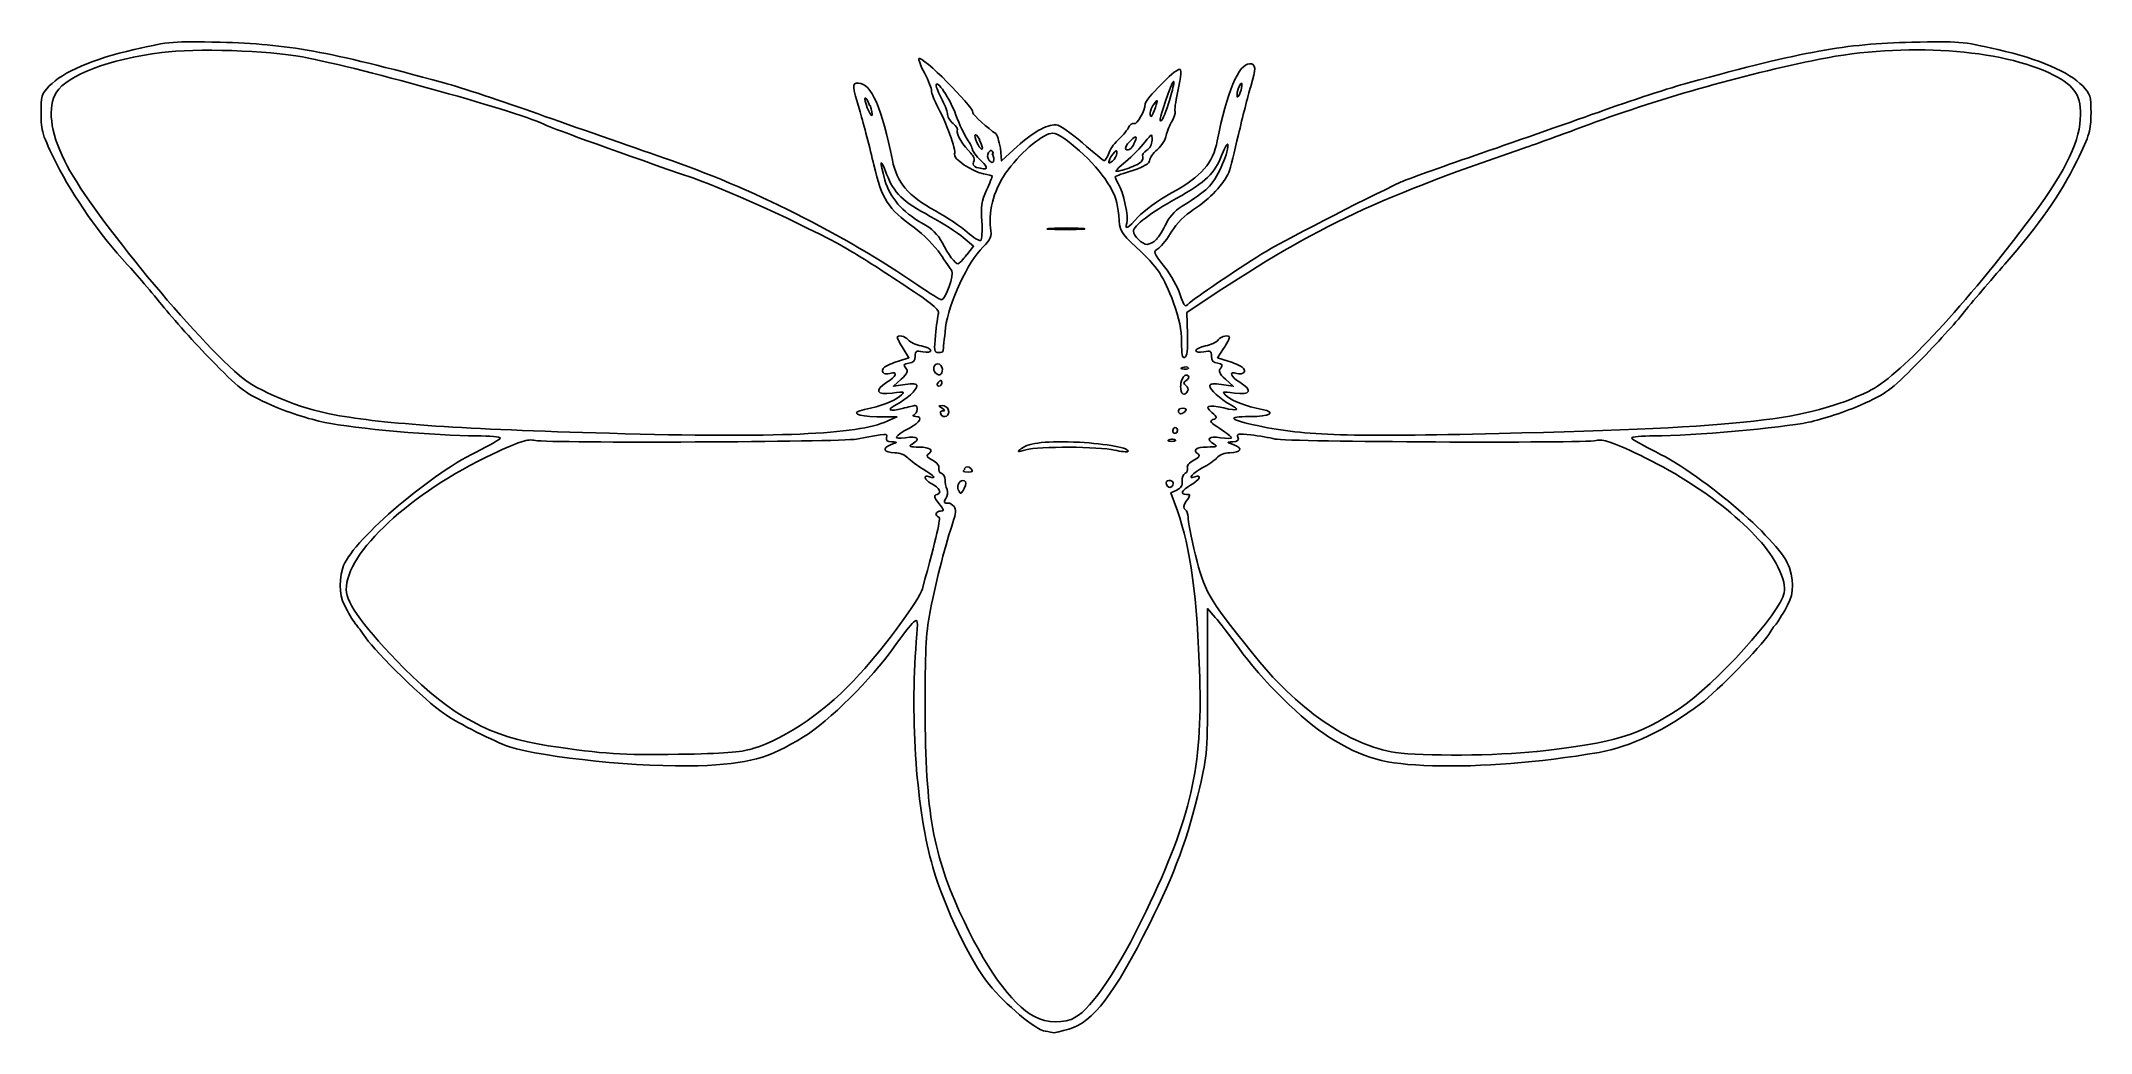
# Model space of a CAD drawing. Extents: x 0 to 9.92, y 0 to 4.8.
import ezdxf

# ---------------------------------------------------------------- set-up
doc = ezdxf.new("R2010")
doc.units = 0
doc.layers.add('Layer_1', color=7, linetype='CONTINUOUS')

msp = doc.modelspace()

# ---------------------------------------------------------------- linework, layer by layer
at = {"layer": 'Layer_1', "color": 7}
for points in [[(5.810797, 4.580814)], [(5.393055, 4.476641)], [(4.550003, 4.21953)], [(4.887468, 3.891797)], [(4.339389, 3.142844)], [(5.504117, 3.00851)], [(5.477216, 2.914286)]]:
    msp.add_lwpolyline(points, close=True, dxfattribs=at)
for points in [[(4.01298, 4.486902), (4.010145, 4.486846)], [(5.460463, 4.510118), (5.460746, 4.51009)], [(4.540847, 4.320877), (4.542548, 4.320905)], [(4.642611, 4.280662), (4.64828, 4.218725), (4.723965, 4.287777)], [(5.28925, 4.297661), (5.286416, 4.297661)], [(4.603011, 4.25502), (4.60868, 4.254963)], [(5.205827, 4.255652), (5.206252, 4.255737)], [(5.300787, 4.199517), (5.303055, 4.199687)], [(4.479789, 3.763685), (4.512671, 3.805326), (4.463348, 3.848016)], [(5.396882, 3.838151), (5.397449, 3.838151)], [(4.478939, 3.763458), (4.479789, 3.763685)], [(5.59508, 3.518857), (5.545191, 3.485663), (5.548025, 3.379534)], [(4.149751, 3.249823), (4.200491, 3.266264), (4.172145, 3.310371)], [(5.722583, 3.310496), (5.694236, 3.266389), (5.744976, 3.249948)], [(4.330885, 3.192138), (4.32805, 3.19211)], [(5.52342, 3.218841), (5.526255, 3.219039)], [(4.162791, 3.162686), (4.124806, 3.12799), (4.182066, 3.136494)], [(5.514491, 3.128926), (5.515455, 3.12867)], [(5.712661, 3.13659), (5.769921, 3.128086), (5.731654, 3.162811)], [(4.095326, 2.958929), (4.142381, 2.979338), (4.044869, 2.980447)], [(4.352542, 2.99462), (4.354894, 2.994903)], [(4.743524, 2.826835), (4.744942, 2.826781)], [(5.460208, 2.869496), (5.463043, 2.869697)], [(4.472249, 2.728787), (4.46828, 2.728787)], [(4.441521, 2.626088), (4.43897, 2.625889)], [(5.447282, 2.652393), (5.447282, 2.652252)], [(5.499213, 2.525121), (5.468315, 2.613193), (5.496661, 2.625949)], [(5.682416, 2.009813), (5.644998, 2.052588), (5.645225, 1.700686)], [(3.441997, 1.374226), (3.445455, 1.374731)], [(7.237899, 1.361402), (7.24252, 1.361408)], [(4.859688, 0.00753), (4.86068, 0.006892)], [(5.006523, 0.074788), (5.00468, 0.07481)]]:
    msp.add_lwpolyline(points, dxfattribs=at)
for points in [[(0.450198, 4.757103), (0.624529, 4.797015), (0.64097, 4.798404), (0.866835, 4.792508)], [(1.265868, 4.721713), (1.102309, 4.752724), (0.743131, 4.764176), (0.58422, 4.74354)], [(0.866835, 4.792508), (1.196929, 4.784004), (1.379594, 4.750811), (1.948847, 4.596322)], [(7.971732, 4.596555), (8.541723, 4.751185), (8.723707, 4.784152), (9.053688, 4.792684)], [(9.739162, 4.634117), (9.487446, 4.761166), (9.016498, 4.792942), (8.606806, 4.710425)], [(9.053688, 4.792684), (9.280176, 4.798637), (9.29605, 4.797219), (9.470381, 4.757052)], [(0.040252, 4.581015), (0.105449, 4.648962), (0.250866, 4.711494), (0.450198, 4.757103)], [(0.58422, 4.74354), (0.330803, 4.710403), (0.127077, 4.633187), (0.075203, 4.5505)], [(2.446157, 4.390394), (2.336173, 4.448362), (1.563364, 4.665298), (1.265868, 4.721713)], [(4.276375, 4.642108), (4.256532, 4.678108), (4.245477, 4.710252), (4.248028, 4.713484)], [(4.248028, 4.713484), (4.262202, 4.730208), (4.50995, 4.484955), (4.50995, 4.451478)], [(5.69228, 4.316208), (5.737635, 4.549783), (5.795745, 4.688703), (5.849036, 4.688703)], [(5.849036, 4.688703), (5.879934, 4.688703), (5.881351, 4.665459), (5.854706, 4.579144)], [(8.606806, 4.710425), (8.23337, 4.635251), (7.80188, 4.512085), (7.459398, 4.382942)], [(9.470381, 4.757052), (9.669657, 4.711216), (9.815783, 4.648627), (9.880328, 4.581219)], [(0, 4.447418), (0, 4.530757), (0.002835, 4.542663), (0.040252, 4.581015)], [(1.948847, 4.596322), (2.030202, 4.574212), (2.235713, 4.506578), (2.405849, 4.445916)], [(3.963997, 4.455245), (3.924879, 4.586517), (3.924595, 4.594426), (3.955493, 4.594426)], [(3.955493, 4.594426), (4.017855, 4.594426), (4.07143, 4.47248), (4.119902, 4.221928)], [(4.30954, 4.557238), (4.30954, 4.567726), (4.295367, 4.606108), (4.276375, 4.642108)], [(4.332302, 4.584632), (4.332047, 4.575561), (4.343641, 4.546705), (4.357814, 4.520371)], [(4.427546, 4.440207), (4.3992, 4.518642), (4.333153, 4.618024), (4.332302, 4.584632)], [(5.343052, 4.494734), (5.343052, 4.515711), (5.485918, 4.660731), (5.507745, 4.661582)], [(5.460746, 4.51009), (5.492494, 4.614858), (5.489093, 4.638386), (5.455077, 4.544587)], [(5.507745, 4.661582), (5.521918, 4.662137), (5.519083, 4.639755), (5.499241, 4.548111)], [(5.799458, 4.580814), (5.793789, 4.569759), (5.78812, 4.551674), (5.78812, 4.540505)], [(5.854706, 4.579144), (5.840532, 4.532231), (5.813603, 4.427292), (5.795178, 4.345966)], [(5.810797, 4.580814), (5.810797, 4.598672), (5.809351, 4.598672), (5.799458, 4.580814)], [(5.799458, 4.540505), (5.805128, 4.551561), (5.810797, 4.569646), (5.810797, 4.580814)], [(7.534885, 4.453405), (7.693909, 4.510098), (7.890406, 4.574501), (7.971732, 4.596555)], [(9.868706, 4.419818), (9.874375, 4.534366), (9.846028, 4.579238), (9.739162, 4.634117)], [(9.880328, 4.581219), (9.916894, 4.54298), (9.92058, 4.530819), (9.92058, 4.448813)], [(0.075203, 4.5505), (0.030132, 4.479039), (0.044306, 4.359842), (0.114605, 4.217693)], [(4.010145, 4.486846), (3.987468, 4.540335), (3.978397, 4.530981), (3.998806, 4.47494)], [(3.998806, 4.47494), (4.00731, 4.451129), (4.018649, 4.434915), (4.021483, 4.438742)], [(4.021483, 4.438742), (4.024318, 4.442427), (4.020775, 4.464253), (4.01298, 4.486902)], [(4.335052, 4.488952), (4.320879, 4.515881), (4.30954, 4.54658), (4.30954, 4.557238)], [(4.421225, 4.252174), (4.429729, 4.271733), (4.380123, 4.405953), (4.335052, 4.488952)], [(4.357814, 4.520371), (4.371987, 4.494009), (4.386161, 4.461552), (4.386161, 4.448116)], [(5.289477, 4.399802), (5.30365, 4.391015), (5.343052, 4.461371), (5.343052, 4.494734)], [(5.387386, 4.494216), (5.376047, 4.480042), (5.367543, 4.460228), (5.367543, 4.450562)], [(5.367543, 4.450562), (5.367543, 4.420486), (5.376047, 4.431003), (5.393055, 4.476641)], [(5.393055, 4.476641), (5.404394, 4.516609), (5.404394, 4.518112), (5.387386, 4.494216)], [(5.455077, 4.544587), (5.416243, 4.43466), (5.408872, 4.405179), (5.421628, 4.413031)], [(5.421628, 4.413031), (5.427298, 4.417), (5.44714, 4.460823), (5.460463, 4.510118)], [(5.499241, 4.548111), (5.490737, 4.503947), (5.485068, 4.462845), (5.487902, 4.456807)], [(5.78812, 4.540505), (5.78812, 4.522647), (5.789565, 4.522647), (5.799458, 4.540505)], [(0.076535, 4.203015), (0.005953, 4.344124), (0, 4.363031), (0, 4.447418)], [(2.405849, 4.445916), (2.575928, 4.385255), (2.851087, 4.289047), (3.017395, 4.232155)], [(3.153713, 4.135899), (2.838557, 4.244863), (2.472378, 4.376589), (2.446157, 4.390394)], [(4.030894, 4.19888), (4.011052, 4.279667), (3.981855, 4.395037), (3.963997, 4.455245)], [(4.386161, 4.448116), (4.386161, 4.434793), (4.397499, 4.412909), (4.414507, 4.399672)], [(4.414507, 4.399672), (4.42868, 4.386632), (4.440019, 4.370532), (4.43435, 4.36438)], [(4.481688, 4.323391), (4.47035, 4.34295), (4.443987, 4.39559), (4.427546, 4.440207)], [(4.50995, 4.451478), (4.50995, 4.440989), (4.584784, 4.37293), (4.619934, 4.351131)], [(4.723965, 4.287777), (4.800501, 4.357651), (4.863713, 4.392999), (4.912753, 4.392999)], [(4.912753, 4.392999), (4.926926, 4.392999), (4.984753, 4.353682), (5.039745, 4.305635)], [(5.215209, 4.323153), (5.229383, 4.335909), (5.25206, 4.360117), (5.261131, 4.376841)], [(5.261131, 4.376841), (5.269635, 4.393566), (5.283808, 4.403771), (5.289477, 4.399802)], [(5.473729, 4.411169), (5.462391, 4.392177), (5.448217, 4.360939), (5.445383, 4.341862)], [(5.487902, 4.456807), (5.490737, 4.450571), (5.485068, 4.430161), (5.473729, 4.411169)], [(6.938816, 4.244917), (7.107761, 4.302914), (7.375946, 4.396712), (7.534885, 4.453405)], [(7.459398, 4.382942), (7.370674, 4.349493), (7.240847, 4.302409), (7.170378, 4.278343)], [(9.606784, 3.913388), (9.786217, 4.149854), (9.861902, 4.296278), (9.868706, 4.419818)], [(9.92058, 4.448813), (9.92058, 4.36743), (9.91491, 4.344555), (9.851698, 4.217846)], [(4.43435, 4.36438), (4.425846, 4.351341), (4.465247, 4.288383), (4.49898, 4.256522)], [(4.5072, 4.274579), (4.5072, 4.281665), (4.495861, 4.303719), (4.481688, 4.323391)], [(4.550003, 4.21953), (4.524491, 4.242491), (4.5072, 4.26735), (4.5072, 4.274579)], [(4.519871, 4.341315), (4.519162, 4.318071), (4.548217, 4.267416), (4.55502, 4.276033)], [(4.542548, 4.320905), (4.531209, 4.341882), (4.519871, 4.350981), (4.519871, 4.341315)], [(4.55502, 4.276033), (4.557855, 4.279718), (4.552186, 4.299844), (4.540847, 4.320877)], [(4.60868, 4.254963), (4.600176, 4.274239), (4.597342, 4.274522), (4.586003, 4.258365)], [(4.619934, 4.351131), (4.628438, 4.346596), (4.634107, 4.314734), (4.642611, 4.280662)], [(4.89634, 4.352611), (4.852687, 4.352611), (4.749222, 4.26828), (4.679773, 4.175587)], [(5.161663, 4.113083), (5.105537, 4.205663), (4.942545, 4.352611), (4.89634, 4.352611)], [(5.039745, 4.305635), (5.09502, 4.257588), (5.142643, 4.218271), (5.146044, 4.218271)], [(5.168721, 4.259062), (5.177225, 4.281456), (5.199619, 4.310369), (5.215209, 4.323153)], [(5.206252, 4.255737), (5.206252, 4.272461), (5.203417, 4.271611), (5.186409, 4.250635)], [(5.275077, 4.318638), (5.246731, 4.292559), (5.239928, 4.271583), (5.260904, 4.271583)], [(5.342457, 4.308595), (5.322614, 4.284783), (5.281228, 4.241924), (5.248063, 4.213832)], [(5.260904, 4.271583), (5.266573, 4.271583), (5.280746, 4.283488), (5.28925, 4.297661)], [(5.286416, 4.297661), (5.309093, 4.337658), (5.300589, 4.345482), (5.275077, 4.318638)], [(5.331402, 4.237076), (5.325732, 4.247565), (5.337071, 4.262305), (5.351244, 4.270157)], [(5.376756, 4.318232), (5.376756, 4.352135), (5.376614, 4.352106), (5.342457, 4.308595)], [(5.351244, 4.270157), (5.365417, 4.278094), (5.376756, 4.298503), (5.376756, 4.318232)], [(5.403146, 4.273972), (5.380469, 4.255547), (5.364595, 4.231226), (5.364595, 4.219575)], [(5.445383, 4.341862), (5.443767, 4.322586), (5.422706, 4.292199), (5.403146, 4.273972)], [(5.471178, 4.063386), (5.618863, 4.1463), (5.670737, 4.205686), (5.69228, 4.316208)], [(7.170378, 4.278343), (6.428126, 4.02382), (6.155376, 3.892327), (5.59508, 3.518857)], [(5.646614, 4.087855), (5.68885, 4.12754), (5.744976, 4.248012), (5.743276, 4.295635)], [(5.743276, 4.295635), (5.742907, 4.30839), (5.731937, 4.286847), (5.714929, 4.248239)], [(5.795178, 4.345966), (5.775335, 4.264669), (5.755776, 4.182152), (5.748406, 4.16265)], [(0.417742, 3.717282), (0.287348, 3.857937), (0.154403, 4.047419), (0.076535, 4.203015)], [(0.114605, 4.217693), (0.226857, 3.989901), (0.706932, 3.401049), (0.960803, 3.17972)], [(3.017395, 4.232155), (3.428901, 4.091359), (3.887887, 3.86127), (4.243776, 3.617358)], [(4.225635, 3.895493), (4.096091, 3.990114), (4.070296, 4.030082), (4.030894, 4.19888)], [(4.092293, 4.154129), (4.059694, 4.238431), (4.055726, 4.223181), (4.083789, 4.125783)], [(4.119902, 4.221928), (4.14258, 4.113333), (4.194737, 4.049978), (4.328532, 3.976533)], [(4.560973, 4.156448), (4.500879, 4.168637), (4.412438, 4.229015), (4.421225, 4.252174)], [(4.49898, 4.256522), (4.510318, 4.244333), (4.521657, 4.225341), (4.513153, 4.214002)], [(4.513153, 4.214002), (4.507483, 4.200963), (4.514287, 4.191042), (4.527326, 4.187073)], [(4.527326, 4.187073), (4.584019, 4.172617), (4.588554, 4.179703), (4.550003, 4.21953)], [(4.586003, 4.258365), (4.577499, 4.246176), (4.580334, 4.232002), (4.588838, 4.220324)], [(4.679773, 4.175587), (4.615143, 4.089868), (4.583962, 3.984192), (4.595584, 3.894475)], [(4.588838, 4.220324), (4.60868, 4.197646), (4.619735, 4.22074), (4.603011, 4.25502)], [(5.146044, 4.218271), (5.148879, 4.218271), (5.160217, 4.236697), (5.168721, 4.259062)], [(5.186409, 4.250635), (5.160898, 4.216477), (5.160898, 4.196549), (5.185984, 4.217838)], [(5.185984, 4.217838), (5.197323, 4.227192), (5.205827, 4.2442), (5.205827, 4.255652)], [(5.248063, 4.213832), (5.19222, 4.165983), (5.190803, 4.163319), (5.225386, 4.172021)], [(5.284091, 4.172719), (5.239871, 4.158545), (5.201603, 4.145506), (5.199052, 4.143578)], [(5.225386, 4.172021), (5.248063, 4.177407), (5.280661, 4.189596), (5.300787, 4.199517)], [(5.364595, 4.219575), (5.364595, 4.205402), (5.336249, 4.189812), (5.284091, 4.172719)], [(5.303055, 4.199687), (5.325732, 4.210743), (5.336787, 4.225483), (5.331402, 4.237076)], [(5.714929, 4.248239), (5.67978, 4.156992), (5.639244, 4.118186), (5.49411, 4.037058)], [(6.582643, 4.116593), (6.610989, 4.129065), (6.770013, 4.18692), (6.938816, 4.244917)], [(9.851698, 4.217846), (9.771477, 4.05372), (9.672548, 3.911945), (9.503178, 3.718688)], [(3.927175, 3.777595), (3.76645, 3.874369), (3.343578, 4.070255), (3.153713, 4.135899)], [(4.083789, 4.125783), (4.109301, 4.039354), (4.167128, 3.971918), (4.261238, 3.918995)], [(4.303757, 3.950006), (4.169112, 4.02246), (4.127443, 4.062938), (4.092293, 4.154129)], [(4.55332, 3.926671), (4.54765, 3.994703), (4.552243, 4.024863), (4.575997, 4.076397)], [(4.604343, 4.144259), (4.604343, 4.146028), (4.584501, 4.151345), (4.560973, 4.156448)], [(4.575997, 4.076397), (4.59017, 4.111887), (4.604343, 4.142416), (4.604343, 4.144259)], [(5.215238, 3.95491), (5.209569, 4.015713), (5.201065, 4.052195), (5.161663, 4.113083)], [(5.199052, 4.143578), (5.196217, 4.141648), (5.204721, 4.126004), (5.213225, 4.108712)], [(5.213225, 4.108712), (5.238737, 4.069452), (5.264816, 3.944104), (5.254328, 3.916467)], [(5.538331, 4.009675), (5.573764, 4.030085), (5.62252, 4.065178), (5.646614, 4.087855)], [(5.748406, 4.16265), (5.725729, 4.10899), (5.655997, 4.033107), (5.578044, 3.983557)], [(5.908535, 3.768691), (5.994992, 3.822521), (6.397569, 4.0303), (6.582643, 4.116593)], [(4.328532, 3.976533), (4.384375, 3.945834), (4.453824, 3.89943), (4.482737, 3.873408)], [(5.49411, 4.037058), (5.371654, 3.968488), (5.286331, 3.90332), (5.286331, 3.87812)], [(5.30932, 3.947166), (5.334831, 3.975512), (5.407965, 4.027755), (5.471178, 4.063386)], [(5.445921, 3.917209), (5.465764, 3.955109), (5.494394, 3.984475), (5.538331, 4.009675)], [(5.578044, 3.983557), (5.534957, 3.956061), (5.495272, 3.916007), (5.472595, 3.87774)], [(4.351776, 3.768813), (4.326265, 3.80521), (4.271272, 3.862243), (4.225635, 3.895493)], [(4.261238, 3.918995), (4.313112, 3.889855), (4.340891, 3.862841), (4.361017, 3.822901)], [(4.463348, 3.848016), (4.435002, 3.871543), (4.364419, 3.917408), (4.303757, 3.950006)], [(4.482737, 3.873408), (4.511083, 3.84733), (4.540847, 3.829528), (4.54765, 3.83378)], [(4.54765, 3.83378), (4.55332, 3.837749), (4.556154, 3.879815), (4.55332, 3.926671)], [(4.595584, 3.894475), (4.601254, 3.85102), (4.596406, 3.838633), (4.558167, 3.801499)], [(4.957483, 3.886694), (4.876129, 3.88672), (4.844665, 3.888945), (4.887468, 3.891797)], [(4.887468, 3.891851), (4.930271, 3.894583), (4.996602, 3.894583), (5.035436, 3.891797)], [(5.035436, 3.891797), (5.073987, 3.889067), (5.038271, 3.886694), (4.957483, 3.886694)], [(5.29971, 3.801754), (5.223458, 3.873527), (5.220624, 3.878431), (5.215238, 3.95491)], [(5.254328, 3.916467), (5.242989, 3.882281), (5.259997, 3.892939), (5.30932, 3.947166)], [(5.286331, 3.87812), (5.286331, 3.854875), (5.32885, 3.814623), (5.353512, 3.814623)], [(5.397449, 3.838151), (5.408787, 3.85119), (5.430614, 3.886652), (5.445921, 3.917209)], [(5.472595, 3.87774), (5.452753, 3.843922), (5.424123, 3.807582), (5.409099, 3.796981)], [(8.843783, 3.103198), (8.985515, 3.170294), (9.279978, 3.483106), (9.606784, 3.913388)], [(4.180025, 3.615793), (4.085348, 3.678098), (3.971679, 3.750921), (3.927175, 3.777595)], [(4.361017, 3.822901), (4.389364, 3.765187), (4.424513, 3.719776), (4.43812, 3.721052)], [(4.558167, 3.801499), (4.485883, 3.731625), (4.392624, 3.530167), (4.377317, 3.411755)], [(5.480277, 3.532264), (5.433789, 3.660079), (5.404876, 3.70291), (5.29971, 3.801754)], [(5.353512, 3.814623), (5.36485, 3.814623), (5.385543, 3.825112), (5.396882, 3.838151)], [(5.409099, 3.796981), (5.380753, 3.777989), (5.380753, 3.776571), (5.437446, 3.705648)], [(0.596608, 3.50766), (0.537931, 3.580057), (0.457427, 3.674394), (0.417742, 3.717282)], [(4.407335, 3.686665), (4.401666, 3.695452), (4.375587, 3.732388), (4.351776, 3.768813)], [(4.358013, 3.546095), (4.377855, 3.546188), (4.420375, 3.669884), (4.407335, 3.686665)], [(4.43812, 3.721052), (4.443789, 3.721469), (4.460797, 3.740611), (4.478939, 3.763458)], [(5.437446, 3.705648), (5.468343, 3.666048), (5.501509, 3.605274), (5.513131, 3.570606)], [(5.557351, 3.531119), (5.580028, 3.552096), (5.781855, 3.689916), (5.908535, 3.768691)], [(9.503178, 3.718688), (9.43628, 3.642322), (9.344154, 3.533557), (9.298233, 3.476921)], [(4.343301, 3.480609), (4.34897, 3.497617), (4.312403, 3.528089), (4.180025, 3.615793)], [(4.243776, 3.617358), (4.301036, 3.578126), (4.352343, 3.546066), (4.358013, 3.546095)], [(0.842655, 3.235902), (0.76612, 3.312976), (0.655569, 3.435291), (0.596608, 3.50766)], [(4.329128, 3.374678), (4.331962, 3.420883), (4.340466, 3.468561), (4.343301, 3.480609)], [(5.519679, 3.343023), (5.519679, 3.39949), (5.50834, 3.45743), (5.480277, 3.532264)], [(5.513131, 3.570606), (5.532973, 3.51054), (5.535808, 3.508669), (5.557351, 3.531119)], [(9.298233, 3.476921), (9.252312, 3.420285), (9.152816, 3.311434), (9.076847, 3.235012)], [(4.143798, 3.362954), (4.143798, 3.379111), (4.180932, 3.371458), (4.197373, 3.351899)], [(4.343301, 3.290659), (4.323458, 3.290659), (4.320624, 3.302848), (4.329128, 3.374678)], [(4.377317, 3.411755), (4.371647, 3.356309), (4.365978, 3.306391), (4.365978, 3.300864)], [(5.548025, 3.379534), (5.549613, 3.304671), (5.546438, 3.271675), (5.533852, 3.267509)], [(5.697354, 3.352023), (5.711528, 3.371583), (5.750929, 3.37952), (5.750929, 3.363079)], [(4.172145, 3.310371), (4.157972, 3.334466), (4.143798, 3.358277), (4.143798, 3.362954)], [(4.197373, 3.351899), (4.205877, 3.341127), (4.234224, 3.328371), (4.259735, 3.323354)], [(4.267389, 3.294724), (4.234791, 3.301244), (4.229405, 3.298126), (4.230539, 3.272897)], [(4.259735, 3.323354), (4.285247, 3.318818), (4.305373, 3.30833), (4.305373, 3.30096)], [(4.305373, 3.30096), (4.305373, 3.293307), (4.2912, 3.290472), (4.267389, 3.294724)], [(4.365978, 3.300864), (4.365751, 3.295195), (4.357474, 3.290659), (4.343301, 3.290659)], [(5.533852, 3.267509), (5.522513, 3.263257), (5.519679, 3.283666), (5.519679, 3.343023)], [(5.589354, 3.301085), (5.589354, 3.308455), (5.612031, 3.318376), (5.634992, 3.323479)], [(5.627055, 3.294849), (5.604378, 3.290597), (5.589354, 3.293083), (5.589354, 3.301085)], [(5.663906, 3.273022), (5.664756, 3.29825), (5.658236, 3.301368), (5.627055, 3.294849)], [(5.634992, 3.323479), (5.660504, 3.328014), (5.688, 3.34077), (5.697354, 3.352023)], [(5.750929, 3.363079), (5.750929, 3.358543), (5.739591, 3.334732), (5.722583, 3.310496)], [(1.111946, 3.037874), (0.992041, 3.091279), (0.970781, 3.106727), (0.842655, 3.235902)], [(0.960803, 3.17972), (1.046976, 3.104601), (1.249824, 3.020781), (1.420583, 2.989855)], [(4.107798, 3.190296), (4.076901, 3.180374), (4.059609, 3.201351), (4.082287, 3.220371)], [(4.082287, 3.220371), (4.090791, 3.227458), (4.121688, 3.240781), (4.149751, 3.249823)], [(4.093625, 3.147464), (4.138696, 3.173826), (4.148617, 3.202995), (4.107798, 3.190296)], [(4.185468, 3.216091), (4.196806, 3.201067), (4.193972, 3.190012), (4.162791, 3.162686)], [(4.199641, 3.239052), (4.174129, 3.23565), (4.171294, 3.231115), (4.185468, 3.216091)], [(4.230539, 3.272897), (4.231247, 3.252204), (4.222035, 3.242198), (4.199641, 3.239052)], [(4.32805, 3.19211), (4.313877, 3.208551), (4.319546, 3.236926), (4.339389, 3.236926)], [(4.362066, 3.209996), (4.362066, 3.183351), (4.347893, 3.175045), (4.330885, 3.192138)], [(4.339389, 3.236926), (4.350728, 3.236926), (4.362066, 3.22502), (4.362066, 3.209996)], [(5.531924, 3.210903), (5.517751, 3.211538), (5.512082, 3.214589), (5.52342, 3.218841)], [(5.515455, 3.12867), (5.515455, 3.167732), (5.538132, 3.194179), (5.552872, 3.177115)], [(5.526255, 3.219039), (5.534759, 3.222724), (5.548932, 3.222441), (5.551767, 3.21799)], [(5.551767, 3.21799), (5.557436, 3.213455), (5.548932, 3.210337), (5.531924, 3.210903)], [(5.552872, 3.177115), (5.558542, 3.172012), (5.552787, 3.162658), (5.541534, 3.155855)], [(5.694803, 3.239176), (5.672126, 3.242294), (5.663906, 3.252216), (5.663906, 3.273022)], [(5.708976, 3.216216), (5.720315, 3.231239), (5.71748, 3.235775), (5.694803, 3.239176)], [(5.731654, 3.162811), (5.700756, 3.190023), (5.696504, 3.201475), (5.708976, 3.216216)], [(5.744976, 3.249948), (5.773323, 3.240877), (5.80337, 3.227554), (5.812441, 3.220496)], [(5.786929, 3.19042), (5.746677, 3.203176), (5.756031, 3.173979), (5.801102, 3.147589)], [(5.812441, 3.220496), (5.837953, 3.201787), (5.81811, 3.180726), (5.786929, 3.19042)], [(9.076847, 3.235012), (8.949855, 3.106971), (8.928595, 3.091466), (8.808406, 3.037948)], [(3.984491, 3.01554), (4.064712, 3.032264), (4.127357, 3.05548), (4.15457, 3.078809)], [(4.119137, 3.094683), (4.042602, 3.084478), (4.031263, 3.109707), (4.093625, 3.147464)], [(4.15457, 3.078809), (4.182917, 3.102903), (4.182917, 3.102903), (4.119137, 3.094683)], [(4.239043, 3.130825), (4.239043, 3.111833), (4.187452, 3.064324), (4.140397, 3.039634)], [(4.182066, 3.136494), (4.21835, 3.142163), (4.239043, 3.139896), (4.239043, 3.130825)], [(4.345058, 3.129237), (4.336554, 3.129237), (4.33372, 3.135474), (4.339389, 3.142844)], [(4.339389, 3.142844), (4.345058, 3.150214), (4.350728, 3.15645), (4.353562, 3.15645)], [(4.359231, 3.142844), (4.359231, 3.135474), (4.353562, 3.129237), (4.345058, 3.129237)], [(4.353562, 3.15645), (4.356397, 3.15645), (4.359231, 3.150214), (4.359231, 3.142844)], [(5.548791, 3.104548), (5.534617, 3.077052), (5.514491, 3.089241), (5.514491, 3.128926)], [(5.541534, 3.155855), (5.527361, 3.145083), (5.527361, 3.141398), (5.540287, 3.131477)], [(5.540287, 3.131477), (5.548791, 3.124957), (5.55446, 3.112768), (5.548791, 3.104548)], [(5.655685, 3.130921), (5.655685, 3.139992), (5.678362, 3.141693), (5.712661, 3.13659)], [(5.754331, 3.039702), (5.707276, 3.064647), (5.655685, 3.112014), (5.655685, 3.130921)], [(5.775591, 3.094808), (5.712661, 3.103312), (5.712378, 3.102745), (5.740157, 3.078934)], [(5.740157, 3.078934), (5.768504, 3.05569), (5.829732, 3.032304), (5.910236, 3.015664)], [(5.801102, 3.147589), (5.865165, 3.109661), (5.85411, 3.08449), (5.775591, 3.094808)], [(7.056142, 2.899586), (8.259024, 2.928726), (8.544387, 2.961353), (8.843783, 3.103198)], [(1.373868, 2.95292), (1.297899, 2.96851), (1.187065, 3.004425), (1.111946, 3.037874)], [(1.420583, 2.989855), (1.668331, 2.944983), (2.035389, 2.920293), (2.75125, 2.90045)], [(4.044869, 2.980447), (3.947357, 2.981552), (3.913909, 3.000856), (3.984491, 3.01554)], [(4.140397, 3.039634), (4.08909, 3.012989), (4.103546, 3.002812), (4.168743, 3.020359)], [(4.168743, 3.020359), (4.19709, 3.028012), (4.224869, 3.034532), (4.230539, 3.034815)], [(4.233373, 2.982374), (4.269373, 2.980824), (4.25605, 2.953858), (4.202476, 2.925937)], [(4.224869, 2.990028), (4.216365, 2.986343), (4.2192, 2.982941), (4.233373, 2.982374)], [(4.230539, 3.034815), (4.244712, 3.034934), (4.241877, 2.997256), (4.224869, 2.990028)], [(4.360564, 3.021549), (4.340721, 3.032604), (4.340721, 3.034589), (4.36218, 3.034589)], [(4.354894, 2.994903), (4.349225, 3.002274), (4.354526, 3.00851), (4.363398, 3.00851)], [(4.390526, 3.01588), (4.401865, 2.985181), (4.367849, 2.966642), (4.352542, 2.99462)], [(4.363398, 3.00851), (4.374737, 3.008657), (4.374737, 3.012195), (4.360564, 3.021549)], [(4.36218, 3.034589), (4.373518, 3.034693), (4.387691, 3.026652), (4.390526, 3.01588)], [(5.504117, 3.00851), (5.504117, 3.01588), (5.51262, 3.022116), (5.526794, 3.022116)], [(5.515455, 2.994903), (5.509786, 2.994903), (5.504117, 3.00114), (5.504117, 3.00851)], [(5.538132, 3.00851), (5.532463, 3.00114), (5.523959, 2.994903), (5.515455, 2.994903)], [(5.526794, 3.022116), (5.538132, 3.022116), (5.546636, 3.01588), (5.538132, 3.00851)], [(5.665606, 3.000868), (5.628472, 3.032842), (5.645764, 3.040099), (5.723433, 3.022978)], [(5.671276, 2.966994), (5.693953, 2.974364), (5.693953, 2.977482), (5.665606, 3.000868)], [(5.723433, 3.022978), (5.794299, 3.007104), (5.805071, 3.012773), (5.754331, 3.039702)], [(5.849858, 2.981252), (5.734488, 2.980781), (5.748094, 2.966795), (5.893512, 2.935983)], [(5.910236, 3.015664), (5.980819, 3.001208), (5.947087, 2.981649), (5.849858, 2.981252)], [(8.808406, 3.037948), (8.736406, 3.005973), (8.621603, 2.968102), (8.553288, 2.953787)], [(2.107106, 2.887751), (1.915767, 2.88825), (1.515713, 2.923808), (1.373868, 2.95292)], [(2.105972, 2.809798), (2.170035, 2.841348), (2.223043, 2.871707), (2.223609, 2.877263)], [(2.223609, 2.877263), (2.224176, 2.882932), (2.171735, 2.887468), (2.107106, 2.887751)], [(2.75125, 2.90045), (3.565332, 2.877773), (3.947896, 2.894498), (4.095326, 2.958929)], [(4.091584, 2.879774), (4.100088, 2.900467), (4.097254, 2.900467), (3.945883, 2.872404)], [(4.117096, 2.859081), (4.094419, 2.859827), (4.08875, 2.866168), (4.091584, 2.879774)], [(4.202476, 2.925937), (4.12594, 2.884919), (4.120271, 2.869159), (4.182633, 2.878966)], [(4.182633, 2.878966), (4.242161, 2.888037), (4.258602, 2.87273), (4.216082, 2.847955)], [(5.477216, 2.914286), (5.477216, 2.921656), (5.482885, 2.927892), (5.488554, 2.927892)], [(5.488554, 2.90068), (5.48005, 2.90068), (5.477216, 2.906916), (5.477216, 2.914286)], [(5.488554, 2.927892), (5.497058, 2.927892), (5.499893, 2.921656), (5.499893, 2.914286)], [(5.499893, 2.914286), (5.499893, 2.906916), (5.494224, 2.90068), (5.488554, 2.90068)], [(5.676661, 2.8481), (5.634992, 2.872195), (5.65115, 2.888069), (5.707559, 2.879111)], [(5.704724, 2.922915), (5.659087, 2.951743), (5.652567, 2.960417), (5.671276, 2.966994)], [(5.761417, 2.878779), (5.761417, 2.883315), (5.735906, 2.903157), (5.704724, 2.922915)], [(5.707559, 2.879111), (5.738457, 2.874576), (5.761417, 2.874009), (5.761417, 2.878779)], [(5.792457, 2.880971), (5.798126, 2.865947), (5.791408, 2.860278), (5.766945, 2.859144)], [(5.854819, 2.89316), (5.795008, 2.900246), (5.785654, 2.898545), (5.792457, 2.880971)], [(5.97274, 2.87275), (5.947228, 2.87927), (5.893654, 2.888341), (5.854819, 2.89316)], [(5.893512, 2.935983), (6.116598, 2.888871), (6.335263, 2.882068), (7.056142, 2.899586)], [(7.807039, 2.887853), (7.746094, 2.887796), (7.696772, 2.883318), (7.697339, 2.877648)], [(7.697339, 2.877648), (7.697849, 2.871979), (7.750913, 2.841733), (7.814976, 2.810212)], [(8.553288, 2.953787), (8.420343, 2.926007), (7.990639, 2.888023), (7.807039, 2.887853)], [(1.460069, 2.248836), (1.492951, 2.367239), (1.867408, 2.692444), (2.105972, 2.809798)], [(2.184775, 2.799724), (1.789483, 2.613998), (1.474611, 2.322279), (1.477049, 2.144028)], [(2.393121, 2.865885), (2.352869, 2.873822), (2.322255, 2.864116), (2.184775, 2.799724)], [(3.945883, 2.872404), (3.86708, 2.857948), (2.462854, 2.851995), (2.393121, 2.865885)], [(4.131269, 2.806499), (4.078545, 2.806499), (4.068624, 2.827759), (4.111427, 2.844625)], [(4.111427, 2.844625), (4.146576, 2.857381), (4.147143, 2.858231), (4.117096, 2.859081)], [(4.194198, 2.782121), (4.18286, 2.795727), (4.152529, 2.806499), (4.131269, 2.806499)], [(4.26875, 2.72727), (4.240403, 2.743995), (4.207238, 2.768628), (4.194198, 2.782121)], [(4.216082, 2.847955), (4.196239, 2.837184), (4.204743, 2.834066), (4.249531, 2.833782)], [(4.249531, 2.833782), (4.304806, 2.833397), (4.322948, 2.818192), (4.291483, 2.798576)], [(4.291483, 2.798576), (4.28298, 2.79234), (4.289868, 2.782135), (4.314161, 2.770059)], [(4.766202, 2.820598), (4.723965, 2.808693), (4.721981, 2.809543), (4.743524, 2.826835)], [(4.744942, 2.826781), (4.782076, 2.855127), (4.870233, 2.864396), (5.025288, 2.856856)], [(5.1948, 2.819382), (5.119398, 2.836674), (4.827572, 2.837807), (4.766202, 2.820598)], [(5.025288, 2.856856), (5.15143, 2.85062), (5.275304, 2.827092), (5.259997, 2.812012)], [(5.259997, 2.812012), (5.257162, 2.808611), (5.227115, 2.811916), (5.1948, 2.819382)], [(5.468712, 2.861559), (5.454539, 2.862194), (5.448869, 2.865244), (5.460208, 2.869496)], [(5.463043, 2.869697), (5.471546, 2.873382), (5.48572, 2.873099), (5.488554, 2.868646)], [(5.488554, 2.868646), (5.494224, 2.86411), (5.48572, 2.860992), (5.468712, 2.861559)], [(5.60126, 2.798721), (5.569512, 2.81828), (5.589921, 2.833558), (5.643213, 2.833927)], [(5.578583, 2.770176), (5.604094, 2.782365), (5.60948, 2.792853), (5.60126, 2.798721)], [(5.689843, 2.781333), (5.678504, 2.767443), (5.646472, 2.746353), (5.622945, 2.734391)], [(5.643213, 2.833927), (5.688567, 2.834258), (5.69537, 2.837045), (5.676661, 2.8481)], [(5.752772, 2.806561), (5.730094, 2.806561), (5.702882, 2.795506), (5.689843, 2.781333)], [(5.766945, 2.859144), (5.736047, 2.858146), (5.736047, 2.857378), (5.772614, 2.844687)], [(5.772614, 2.844687), (5.818252, 2.828246), (5.808331, 2.806561), (5.752772, 2.806561)], [(7.526041, 2.86538), (7.466513, 2.851774), (6.029773, 2.858577), (5.97274, 2.87275)], [(7.738072, 2.794344), (7.597191, 2.860873), (7.560057, 2.873289), (7.526041, 2.86538)], [(8.404498, 2.254049), (8.325128, 2.421832), (8.044044, 2.649709), (7.738072, 2.794344)], [(7.814976, 2.810212), (8.05337, 2.692858), (8.428054, 2.367659), (8.460935, 2.249253)], [(4.308151, 2.657283), (4.274702, 2.674858), (4.266198, 2.702807), (4.299647, 2.690562)], [(4.299647, 2.690562), (4.337065, 2.676389), (4.322324, 2.696798), (4.26875, 2.72727)], [(4.314161, 2.770059), (4.336838, 2.759004), (4.347609, 2.743414), (4.345058, 2.732812)], [(4.345058, 2.732812), (4.342224, 2.722891), (4.346674, 2.711552), (4.356397, 2.707017)], [(4.356397, 2.707017), (4.367735, 2.702765), (4.376239, 2.688592), (4.376239, 2.675666)], [(4.486422, 2.712629), (4.46091, 2.712629), (4.458076, 2.716031), (4.472249, 2.728787)], [(4.46828, 2.728787), (4.479619, 2.741259), (4.488123, 2.741259), (4.500595, 2.728787)], [(4.500595, 2.728787), (4.511934, 2.716315), (4.509099, 2.712629), (4.486422, 2.712629)], [(5.522173, 2.669035), (5.519339, 2.68661), (5.527843, 2.702626), (5.536346, 2.707133)], [(5.536346, 2.707133), (5.547685, 2.711102), (5.55052, 2.723007), (5.547685, 2.732928)], [(5.622945, 2.734391), (5.576457, 2.710863), (5.544142, 2.674722), (5.582976, 2.689547)], [(5.547685, 2.732928), (5.54485, 2.743417), (5.556189, 2.759007), (5.578583, 2.770176)], [(5.582976, 2.689547), (5.620961, 2.704004), (5.608488, 2.67509), (5.563134, 2.649777)], [(4.336498, 2.604587), (4.362009, 2.613374), (4.347836, 2.635598), (4.308151, 2.657283)], [(4.345002, 2.560905), (4.31949, 2.591916), (4.31949, 2.598492), (4.336498, 2.604587)], [(4.379074, 2.584702), (4.364901, 2.566844), (4.37057, 2.55919), (4.393247, 2.562592)], [(4.376239, 2.675666), (4.374624, 2.662626), (4.377855, 2.641395), (4.384743, 2.628355)], [(4.384743, 2.628355), (4.390413, 2.614466), (4.387578, 2.596381), (4.379074, 2.584702)], [(4.43897, 2.625889), (4.430466, 2.651968), (4.447474, 2.678302), (4.469868, 2.670422)], [(4.467033, 2.633741), (4.45286, 2.605196), (4.447191, 2.604289), (4.441521, 2.626088)], [(4.469868, 2.670422), (4.478372, 2.667303), (4.478372, 2.653981), (4.467033, 2.633741)], [(5.447282, 2.652252), (5.441613, 2.664441), (5.44731, 2.672378), (5.45862, 2.672378)], [(5.467124, 2.639637), (5.461455, 2.635669), (5.452951, 2.641245), (5.447282, 2.652393)], [(5.45862, 2.672378), (5.481298, 2.672378), (5.486967, 2.651401), (5.467124, 2.639637)], [(5.496661, 2.625949), (5.516504, 2.634736), (5.525008, 2.648343), (5.522173, 2.669035)], [(5.563134, 2.649777), (5.51948, 2.623982), (5.510976, 2.604876), (5.543291, 2.604876)], [(5.543291, 2.604876), (5.563134, 2.604876), (5.563134, 2.601191), (5.542583, 2.572504)], [(4.265065, 2.14803), (4.336214, 2.405643), (4.355773, 2.491442), (4.345002, 2.495255)], [(4.345002, 2.495255), (4.322324, 2.502625), (4.330828, 2.524395), (4.353506, 2.524395)], [(4.353506, 2.524395), (4.373348, 2.524395), (4.367679, 2.530915), (4.345002, 2.560905)], [(4.393247, 2.562592), (4.398917, 2.563229), (4.40742, 2.555789), (4.418759, 2.545867)], [(4.418759, 2.545867), (4.430098, 2.532828), (4.427263, 2.512503), (4.41309, 2.46902)], [(5.607213, 1.717958), (5.595874, 2.108586), (5.562142, 2.346572), (5.499213, 2.525121)], [(5.542583, 2.572504), (5.528409, 2.551245), (5.528409, 2.537213), (5.536913, 2.531374)], [(5.536913, 2.531374), (5.545417, 2.526271), (5.551087, 2.510114), (5.551087, 2.494835)], [(5.551087, 2.494835), (5.551087, 2.479528), (5.56526, 2.396756), (5.587654, 2.31081)], [(4.41309, 2.46902), (4.382192, 2.381685), (4.331169, 2.184612), (4.304239, 2.047097)], [(5.587654, 2.31081), (5.627622, 2.139059), (5.646047, 2.107396), (5.855811, 1.84406)], [(1.482746, 2.041737), (1.443912, 2.108323), (1.438526, 2.164165), (1.460069, 2.248836)], [(8.436246, 2.129268), (8.441915, 2.159343), (8.433411, 2.194238), (8.404498, 2.254049)], [(8.460935, 2.249253), (8.486447, 2.16478), (8.480778, 2.111177), (8.438258, 2.043372)], [(1.477049, 2.144028), (1.477899, 2.077272), (1.568608, 1.954107), (1.756545, 1.764472)], [(3.961446, 1.734305), (4.092406, 1.879354), (4.250183, 2.094407), (4.265065, 2.14803)], [(7.927569, 1.567742), (8.102183, 1.68331), (8.418161, 2.032218), (8.436246, 2.129268)], [(1.5264, 1.973365), (1.520731, 1.97705), (1.500888, 2.007863), (1.482746, 2.041737)], [(4.221751, 1.986297), (4.210413, 1.975525), (4.165342, 1.919938), (4.125373, 1.86282)], [(4.235924, 1.892187), (4.244428, 1.999733), (4.244428, 2.004864), (4.221751, 1.986297)], [(4.304239, 2.047097), (4.284397, 1.953724), (4.278728, 1.855589), (4.278728, 1.616988)], [(5.794384, 1.863234), (5.753565, 1.920352), (5.703109, 1.986314), (5.682416, 2.009813)], [(8.438258, 2.043372), (8.418416, 2.00879), (8.398573, 1.977467), (8.394321, 1.973782)], [(1.572605, 1.910124), (1.549928, 1.941192), (1.530652, 1.969623), (1.5264, 1.973365)], [(1.94726, 1.545725), (1.863638, 1.603382), (1.620142, 1.840058), (1.572605, 1.910124)], [(4.316145, 0.800757), (4.237342, 1.070842), (4.20446, 1.51525), (4.235924, 1.892187)], [(8.361439, 1.927634), (8.322888, 1.867256), (8.113975, 1.654743), (8.031005, 1.591606)], [(8.394321, 1.973782), (8.388652, 1.970097), (8.374479, 1.949404), (8.361439, 1.927634)], [(4.125373, 1.86282), (4.020491, 1.713406), (3.812088, 1.506593), (3.690198, 1.431347)], [(6.231203, 1.431789), (6.110731, 1.505972), (5.903546, 1.710888), (5.794384, 1.863234)], [(5.855811, 1.84406), (6.078047, 1.565414), (6.331181, 1.388875), (6.555628, 1.356016)], [(1.756545, 1.764472), (1.98445, 1.5341), (2.178907, 1.429487), (2.454094, 1.388853)], [(3.445455, 1.374731), (3.610148, 1.425783), (3.806391, 1.562611), (3.961446, 1.734305)], [(5.348126, 0.588692), (5.563843, 1.03817), (5.621386, 1.288132), (5.607213, 1.717958)], [(5.645225, 1.700686), (5.645395, 1.361785), (5.644035, 1.342832), (5.607808, 1.187497)], [(4.278728, 1.616988), (4.277622, 1.091583), (4.311326, 0.882012), (4.443987, 0.588763)], [(8.031005, 1.591606), (7.869146, 1.468384), (7.685943, 1.380595), (7.540413, 1.356473)], [(2.266753, 1.383895), (2.197587, 1.406005), (2.018721, 1.496629), (1.94726, 1.545725)], [(7.24252, 1.361408), (7.616665, 1.403474), (7.731865, 1.43817), (7.927569, 1.567742)], [(3.690198, 1.431347), (3.52012, 1.326437), (3.424309, 1.300188), (3.180728, 1.291939)], [(6.733956, 1.29224), (6.498397, 1.299326), (6.403039, 1.325745), (6.231203, 1.431789)], [(3.180728, 1.291939), (2.909452, 1.282585), (2.433402, 1.330632), (2.266753, 1.383895)], [(2.454094, 1.388853), (2.731323, 1.347892), (2.803663, 1.34313), (3.085795, 1.347297)], [(3.085795, 1.347297), (3.30463, 1.350415), (3.384737, 1.356651), (3.441997, 1.374226)], [(6.555628, 1.356016), (6.68262, 1.337308), (7.050813, 1.340142), (7.237899, 1.361402)], [(7.540413, 1.356473), (7.237757, 1.306243), (6.972605, 1.285153), (6.733956, 1.29224)], [(5.607808, 1.187497), (5.551398, 0.946665), (5.485635, 0.767958), (5.365729, 0.528895)], [(4.587987, 0.23321), (4.496995, 0.345689), (4.373405, 0.603999), (4.316145, 0.800757)], [(4.443987, 0.588763), (4.565877, 0.3195), (4.695704, 0.136971), (4.807531, 0.077906)], [(5.365729, 0.528895), (5.192816, 0.184398), (5.091902, 0.052513), (4.974775, 0.017735)], [(5.00468, 0.07481), (5.088302, 0.120987), (5.212743, 0.306996), (5.348126, 0.588692)], [(4.86068, 0.006892), (4.813625, 0.014262), (4.665373, 0.137569), (4.587987, 0.23321)], [(4.807531, 0.077906), (4.868759, 0.045591), (4.951531, 0.04423), (5.006523, 0.074788)], [(4.900791, 0.00016), (4.895121, 0.001265), (4.878113, 0.004412), (4.859688, 0.00753)], [(4.974775, 0.017735), (4.938208, 0.006963), (4.904759, -0.001257), (4.900791, 0.00016)]]:
    msp.add_open_spline(points, degree=3, dxfattribs=at)

doc.saveas('drawing.dxf')
